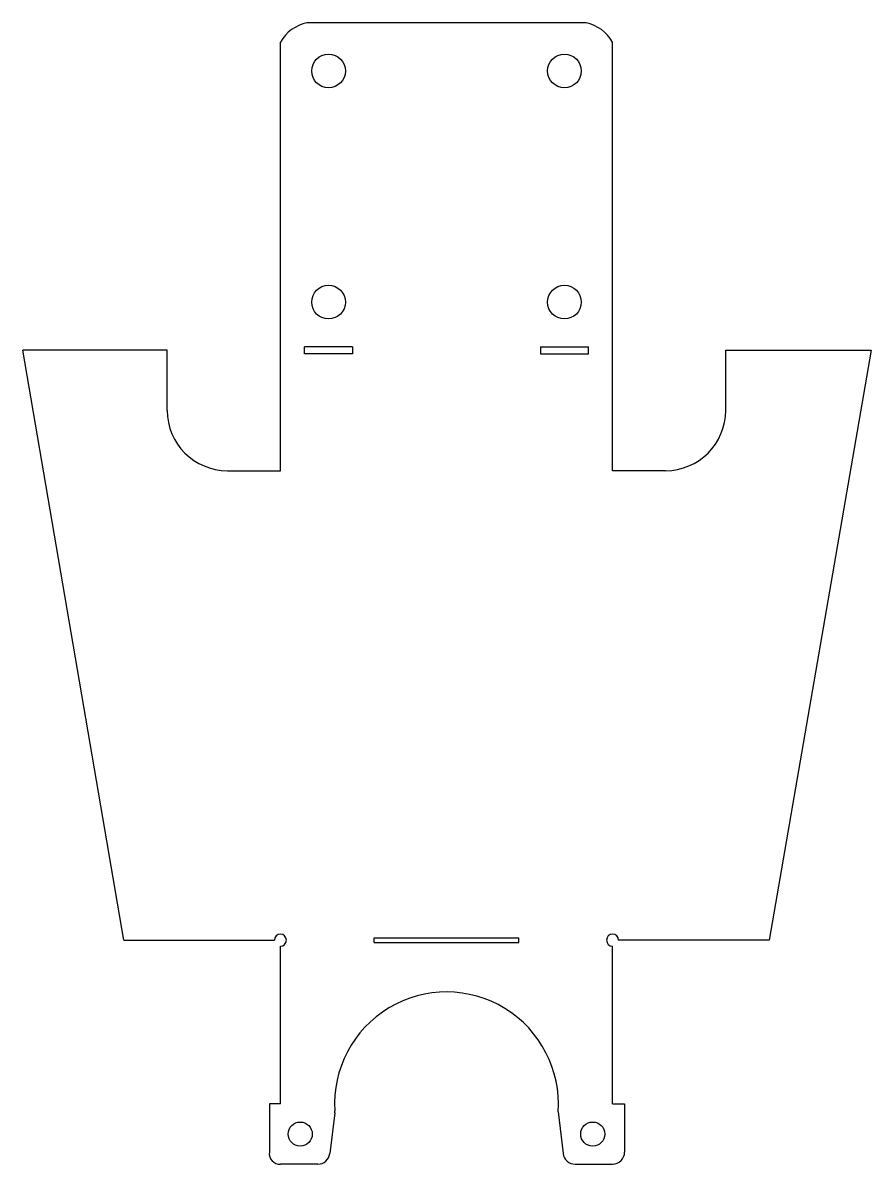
# Model space of a CAD drawing. Extents: x -8 to 344, y 2 to 476.
import ezdxf

# ---------------------------------------------------------------- set-up
doc = ezdxf.new("R2010")
doc.units = 0
doc.layers.get('0').update_dxf_attribs({"linetype": 'CONTINUOUS'})

msp = doc.modelspace()

# ---------------------------------------------------------------- linework, layer by layer
for p, q in [((225.52, 476.4), (109.52, 476.4)), ((98.52, 290.4), (98.52, 468.4)), ((236.52, 290.4), (236.52, 468.4)), ((128.52, 341.9), (108.52, 341.9)), ((108.52, 338.9), (108.52, 341.9)), ((128.52, 341.9), (128.52, 338.9)), ((206.52, 341.9), (226.52, 341.9)), ((206.52, 341.9), (206.52, 338.9)), ((226.52, 338.9), (226.52, 341.9)), ((1.52, 340.4), (-8.48, 340.4)), ((33.52, 95.4), (-8.48, 340.4)), ((51.52, 340.4), (1.52, 340.4)), ((51.52, 315.4), (51.52, 340.4)), ((128.52, 338.9), (108.52, 338.9)), ((206.52, 338.9), (226.52, 338.9)), ((283.52, 315.4), (283.52, 340.4)), ((283.52, 340.4), (333.52, 340.4)), ((343.96, 340.4), (301.52, 95.4)), ((333.52, 340.4), (343.96, 340.4)), ((76.52, 290.4), (98.52, 290.4)), ((258.52, 290.4), (236.52, 290.4)), ((33.52, 95.4), (96.02, 95.4)), ((137.52, 94.4), (137.52, 96.4)), ((137.52, 96.4), (197.52, 96.4)), ((197.52, 94.4), (197.52, 96.4)), ((301.52, 95.4), (239.02, 95.4)), ((98.52, 27.4), (98.52, 92.9)), ((137.52, 94.4), (197.52, 94.4)), ((236.52, 27.4), (236.52, 92.9)), ((98.52, 27.4), (93.96, 27.4)), ((93.96, 27.4), (93.96, 7.4)), ((121.08, 23.71), (119.05, 6.8)), ((213.91, 24.17), (215.99, 6.8)), ((236.52, 27.4), (241.52, 27.4)), ((241.52, 27.4), (241.52, 7.4)), ((114.08, 2.4), (98.52, 2.4)), ((220.95, 2.4), (236.52, 2.4))]:
    msp.add_line(p, q)
for centre, radius in [((118.52, 456.4), 7), ((216.52, 456.4), 7), ((118.52, 360.4), 7), ((216.52, 360.4), 7), ((106.77, 14.9), 5), ((228.27, 14.9), 5)]:
    msp.add_circle(centre, radius)
for centre, radius, start, end in [((112.95, 460.12), 16.63, 101.8938, 150.1609), ((222.09, 460.12), 16.63, 29.8391, 78.1062), ((76.52, 315.4), 25, 180, 270), ((258.52, 315.4), 25, 270, 0), ((98.52, 95.4), 2.5, 270, 180), ((236.52, 95.4), 2.5, 0, 270), ((167.52, 27.4), 46.5, 356.0164, 183.4432), ((116.11, 24.3), 5, 353.1572, 3.4432), ((98.24, 6.72), 4.33, 171.0536, 273.6932), ((114.08, 7.4), 5, 270, 353.1572), ((220.95, 7.4), 5, 186.8428, 270), ((236.52, 7.4), 5, 270, 0)]:
    msp.add_arc(centre, radius, start, end)

doc.saveas('drawing.dxf')
